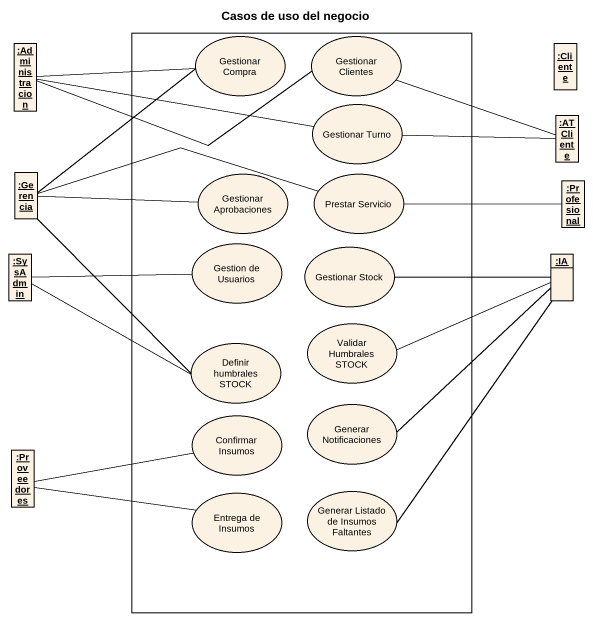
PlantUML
@startuml
title Casos de uso del negocio
allowmixing
hide circle
hide empty members
object ":Administracion" as Administracion
rectangle " " as rectangle1 {
  usecase "Gestionar Compra" as Gestionar_Compra
  usecase "Gestionar Clientes" as Gestionar_Clientes
  usecase "Gestionar Turno" as Gestionar_Turno
  usecase "Gestionar Aprobaciones" as Gestionar_Aprobaciones
  usecase "Prestar Servicio" as Prestar_Servicio
  usecase "Gestion de Usuarios" as Gestion_de_Usuarios
  usecase "Gestionar Stock" as Gestionar_Stock
  usecase "Validar Humbrales STOCK" as Validar_Humbrales_STOCK
  usecase "Definir humbrales STOCK" as Definir_humbrales_STOCK
  usecase "Confirmar Insumos" as Confirmar_Insumos
  usecase "Generar Notificaciones" as Generar_Notificaciones
  usecase "Entrega de Insumos" as Entrega_de_Insumos
  usecase "Generar Listado de Insumos Faltantes" as Generar_Listado_de_Insumos
}
object ":Cliente" as Cliente
object ":ATCliente" as ATCliente
object ":Gerencia" as Gerencia
object ":Profesional" as Profesional
object ":SysAdmin" as SysAdmin
object ":IA" as IA
object ":Proveedores" as Proveedores
Administracion -right- Gestionar_Compra
Administracion -right- Gestionar_Clientes
Administracion -right- Gestionar_Turno
ATCliente -left- Gestionar_Clientes
ATCliente -left- Gestionar_Turno
Gerencia -up- Gestionar_Compra
Gerencia -right- Gestionar_Aprobaciones
Gerencia -right- Prestar_Servicio
Gerencia -- Definir_humbrales_STOCK
Profesional -left- Prestar_Servicio
SysAdmin -right- Gestion_de_Usuarios
SysAdmin -right- Definir_humbrales_STOCK
IA -left- Gestionar_Stock
IA -left- Validar_Humbrales_STOCK
IA -- Generar_Notificaciones
IA -- Generar_Listado_de_Insumos
Proveedores -right- Confirmar_Insumos
Proveedores -right- Entrega_de_Insumos
@enduml
